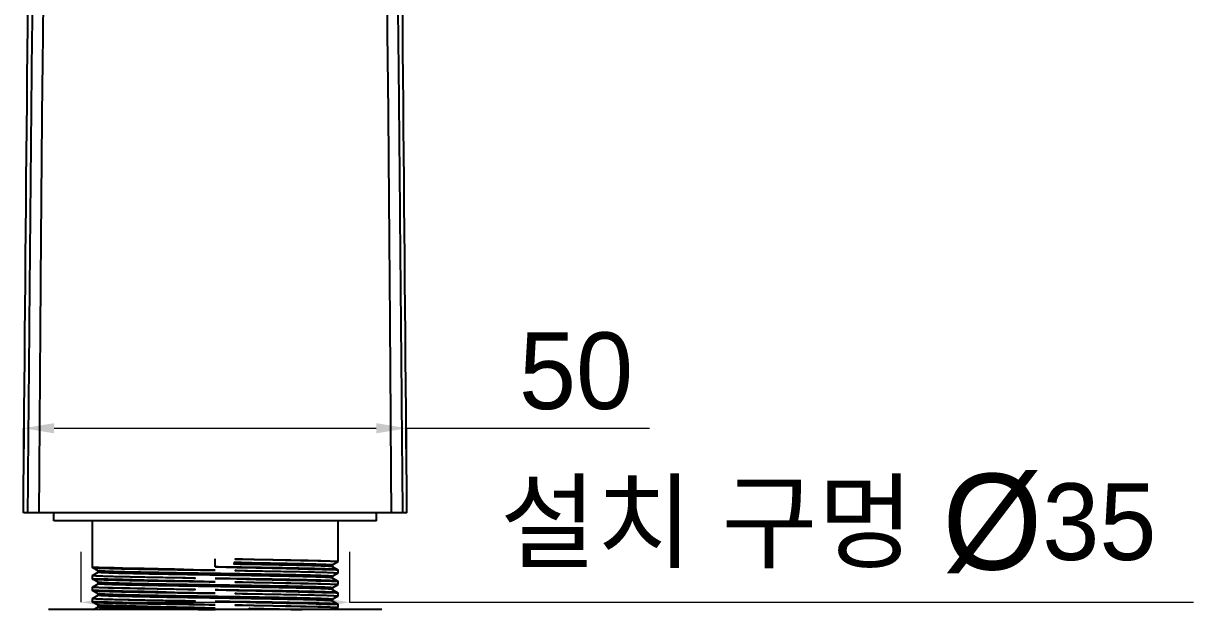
# Model space of a CAD drawing. Extents: x 16296660632 to 16296672714, y -37409619871 to -37409617455.
# Drawn here: x 16296672226.8 to 16296672379.2, y -37409617881.8 to -37409617805.3 of the extents above; entities that cross this region are included whole.
import ezdxf

# ---------------------------------------------------------------- set-up
doc = ezdxf.new("R2010")
doc.units = 0
doc.header["$LTSCALE"] = 10
doc.header["$MEASUREMENT"] = 0
doc.header["$PDMODE"] = 3
doc.header["$PDSIZE"] = -10
doc.layers.get('0').update_dxf_attribs({"linetype": 'CONTINUOUS'})
doc.layers.get('DEFPOINTS').update_dxf_attribs({"linetype": 'CONTINUOUS'})
doc.layers.add('02___PRT_ALL_AXES', color=7, linetype='CONTINUOUS')
doc.styles.add('Daelim Dimension', font='')
doc.styles.get('Daelim Dimension').set_extended_font_data('나눔고딕')
doc.dimstyles.new('DEFAULT', dxfattribs={"dimscale": 2, "dimtxt": 2, "dimasz": 2, "dimexe": 0, "dimexo": 2, "dimgap": 1, "dimtad": 1, "dimdec": 1, "dimzin": 9, "dimdsep": 46, "dimtxsty": 'Daelim Dimension', "dimcen": 0.5, "dimclrd": 252, "dimclre": 252, "dimclrt": 3, "dimadec": 1, "dimazin": 0, "dimtfac": 1, "dimtdec": 1, "dimtix": 1, "dimtmove": 0, "dimatfit": 3, "dimfxl": 1, "dimtolj": 1, "dimtzin": 1, "dimlwd": 9, "dimlwe": 9, "dimarcsym": 0})

# ---------------------------------------------------------------- blocks, each defined once
blk = doc.blocks.new('*D7')
at = {"color": 5, "lineweight": 9, "transparency": 16777216}
for p, q in [((16296672226.767611, -37409617865.162537), (16296672226.767611, -37409617858.11013)), ((16296672230.767611, -37409617858.11013), (16296672272.725809, -37409617858.11013)), ((16296672276.725809, -37409617865.162514), (16296672276.725809, -37409617858.11013)), ((16296672276.725809, -37409617858.11013), (16296672308.30757, -37409617858.11013))]:
    blk.add_line(p, q, dxfattribs=at)
at = {"color": 5, "transparency": 16777216}
for points in [[(16296672230.767611, -37409617857.443466), (16296672230.767611, -37409617858.776787), (16296672226.767611, -37409617858.11013)], [(16296672272.725809, -37409617857.443466), (16296672272.725809, -37409617858.776787), (16296672276.725809, -37409617858.11013)]]:
    blk.add_solid(points, dxfattribs=at)
at = {"layer": 'DEFPOINTS', "color": 0, "transparency": 16777216}
for p in [(16296672276.725809, -37409617858.11013), (16296672226.767611, -37409617869.162537), (16296672276.725809, -37409617869.162514)]:
    blk.add_point(p, dxfattribs=at)
at = {"color": 7, "transparency": 16777216, "insert": (16296672298.75392, -37409617850.680946), "char_height": 10, "attachment_point": 5, "style": 'Daelim Dimension'}
blk.add_mtext('\\A1;50', dxfattribs=at)
blk = doc.blocks.new('*D8')
at = {"color": 5, "lineweight": 9, "transparency": 16777216}
for p, q in [((16296672234.24, -37409617874.21), (16296672234.24, -37409617880.81)), ((16296672269.24, -37409617874.21), (16296672269.24, -37409617880.81)), ((16296672238.24, -37409617880.81), (16296672265.24, -37409617880.81)), ((16296672269.24, -37409617880.81), (16296672379.2, -37409617880.81))]:
    blk.add_line(p, q, dxfattribs=at)
at = {"color": 5, "transparency": 16777216}
for points in [[(16296672238.24, -37409617880.14), (16296672238.24, -37409617881.48), (16296672234.24, -37409617880.81)], [(16296672265.24, -37409617880.14), (16296672265.24, -37409617881.48), (16296672269.24, -37409617880.81)]]:
    blk.add_solid(points, dxfattribs=at)
at = {"layer": 'DEFPOINTS', "color": 0, "transparency": 16777216}
for p in [(16296672234.24, -37409617870.21), (16296672269.24, -37409617870.21), (16296672269.24, -37409617880.81)]:
    blk.add_point(p, dxfattribs=at)
at = {"color": 7, "transparency": 16777216, "insert": (16296672331.61, -37409617870.83), "char_height": 10, "attachment_point": 5, "style": 'Daelim Dimension'}
blk.add_mtext('\\A1;설치 구멍 {\\H1.25x;\\C256;Ø}35', dxfattribs=at)

msp = doc.modelspace()

# ---------------------------------------------------------------- linework, layer by layer
at = {"color": 7, "linetype": 'Continuous'}
for p, q in [((16296672276.72084, -37409617869.162537), (16296672226.767611, -37409617869.162537)), ((16296672230.74423, -37409617870.162537), (16296672230.74423, -37409617869.162537)), ((16296672272.7442, -37409617870.162537), (16296672230.744261, -37409617870.162537)), ((16296672272.74423, -37409617870.162537), (16296672272.74423, -37409617869.162537)), ((16296672235.749571, -37409617876.260696), (16296672235.74423, -37409617876.254532)), ((16296672236.49983, -37409617876.694023), (16296672235.749571, -37409617876.260696)), ((16296672251.74423, -37409617876.195557), (16296672251.74423, -37409617875.129532)), ((16296672267.73889, -37409617875.510696), (16296672266.988621, -37409617875.944023)), ((16296672266.988621, -37409617876.131073), (16296672267.73889, -37409617876.564392)), ((16296672266.99423, -37409617875.937553), (16296672266.99423, -37409617876.137543)), ((16296672267.73889, -37409617875.510696), (16296672267.74423, -37409617875.504532)), ((16296672267.73889, -37409617876.564392), (16296672267.74423, -37409617876.570557)), ((16296672235.749571, -37409617877.314392), (16296672235.74423, -37409617877.320557)), ((16296672235.749571, -37409617877.760696), (16296672235.74423, -37409617877.754532)), ((16296672235.749571, -37409617877.314392), (16296672236.49983, -37409617876.881073)), ((16296672236.49983, -37409617878.194023), (16296672235.749571, -37409617877.760696)), ((16296672236.49423, -37409617876.887543), (16296672236.49423, -37409617876.687553)), ((16296672236.556009, -37409617876.709053), (16296672236.537519, -37409617876.705544)), ((16296672267.73889, -37409617877.010696), (16296672266.988621, -37409617877.444023)), ((16296672266.988621, -37409617877.631073), (16296672267.73889, -37409617878.064392)), ((16296672266.99423, -37409617877.437553), (16296672266.99423, -37409617877.637543)), ((16296672267.73889, -37409617877.010696), (16296672267.74423, -37409617877.004532)), ((16296672267.73889, -37409617878.064392), (16296672267.74423, -37409617878.070557)), ((16296672235.749571, -37409617878.814392), (16296672235.74423, -37409617878.820557)), ((16296672235.749571, -37409617879.260696), (16296672235.74423, -37409617879.254532)), ((16296672235.749571, -37409617878.814392), (16296672236.49983, -37409617878.381073)), ((16296672236.49983, -37409617879.694023), (16296672235.749571, -37409617879.260696)), ((16296672236.49423, -37409617878.387543), (16296672236.49423, -37409617878.187553)), ((16296672236.49423, -37409617879.887543), (16296672236.49423, -37409617879.687553)), ((16296672236.514709, -37409617878.199921), (16296672236.513309, -37409617878.199493)), ((16296672266.975149, -37409617879.125603), (16296672266.97374, -37409617879.125168)), ((16296672267.73889, -37409617878.510696), (16296672266.988621, -37409617878.944023)), ((16296672266.988621, -37409617879.131073), (16296672267.73889, -37409617879.564392)), ((16296672266.99423, -37409617878.937553), (16296672266.99423, -37409617879.137543)), ((16296672267.73889, -37409617878.510696), (16296672267.74423, -37409617878.504532)), ((16296672267.73889, -37409617879.564392), (16296672267.74423, -37409617879.570557)), ((16296672235.749571, -37409617880.314392), (16296672235.74423, -37409617880.320557)), ((16296672235.749571, -37409617880.760696), (16296672235.74423, -37409617880.754532)), ((16296672235.749571, -37409617880.314392), (16296672236.49983, -37409617879.881073)), ((16296672236.49983, -37409617881.194023), (16296672235.749571, -37409617880.760696)), ((16296672236.49423, -37409617881.387543), (16296672236.49423, -37409617881.187553)), ((16296672266.95093, -37409617880.619553), (16296672266.93244, -37409617880.616051)), ((16296672267.73889, -37409617880.010696), (16296672266.988621, -37409617880.444023)), ((16296672266.988621, -37409617880.631073), (16296672267.73889, -37409617881.064392)), ((16296672266.99423, -37409617880.437553), (16296672266.99423, -37409617880.637543)), ((16296672267.73889, -37409617880.010696), (16296672267.74423, -37409617880.004539)), ((16296672267.73889, -37409617881.064392), (16296672267.74423, -37409617881.070557)), ((16296672235.839331, -37409617881.762543), (16296672236.49983, -37409617881.381073)), ((16296672267.73889, -37409617881.510696), (16296672267.30283, -37409617881.762543)), ((16296672267.73889, -37409617881.510696), (16296672267.74423, -37409617881.504532))]:
    msp.add_line(p, q, dxfattribs=at)
for points in [[(16296672226.76265, -37409617869.162514), (16296672227.07448, -37409617833.489098), (16296672227.388029, -37409617797.815697), (16296672227.69961, -37409617762.142281)], [(16296672276.725809, -37409617869.162514), (16296672276.413971, -37409617833.489098), (16296672276.10042, -37409617797.815697), (16296672275.788851, -37409617762.142281)]]:
    msp.add_open_spline(points, degree=3, dxfattribs=at)
for points, knots in [([(16296672228.76646, -37409617784.12661), (16296672228.74824, -37409617784.162323), (16296672228.71484, -37409617784.255859), (16296672228.67205, -37409617784.429207), (16296672228.62878, -37409617784.666367), (16296672228.56352, -37409617785.121338), (16296672228.486389, -37409617785.87574), (16296672228.3986, -37409617787.014), (16296672228.311661, -37409617788.477577), (16296672228.226931, -37409617790.288406), (16296672228.14835, -37409617792.45089), (16296672228.077379, -37409617794.934692), (16296672228.0151, -37409617797.671173), (16296672227.94166, -37409617801.607323), (16296672227.869749, -37409617806.697456), (16296672227.80315, -37409617812.894096), (16296672227.74534, -37409617819.138382), (16296672227.68861, -37409617825.390556), (16296672227.63204, -37409617831.643463), (16296672227.575951, -37409617837.896507), (16296672227.501551, -37409617846.234093), (16296672227.409321, -37409617856.656097), (16296672227.335501, -37409617864.993721), (16296672227.297979, -37409617869.162514)], [0, 0, 0, 0, 0.0014138566, 0.0034822856, 0.0062960153, 0.0099094192, 0.0196883224, 0.0330274085, 0.0501653523, 0.0713851643, 0.0969496439, 0.1264681266, 0.159004089, 0.1934677525, 0.2652883454, 0.3385099766, 0.4119857794, 0.4854835441, 0.5589832553, 0.6324847139, 0.7059872829, 0.8529941906, 1, 1, 1, 1]), ([(16296672276.19047, -37409617869.162514), (16296672276.15295, -37409617864.993721), (16296672276.07913, -37409617856.65609), (16296672275.9869, -37409617846.234062), (16296672275.91251, -37409617837.896492), (16296672275.856421, -37409617831.64344), (16296672275.79985, -37409617825.390533), (16296672275.743111, -37409617819.138344), (16296672275.68531, -37409617812.894058), (16296672275.61871, -37409617806.697433), (16296672275.546789, -37409617801.607277), (16296672275.47336, -37409617797.671143), (16296672275.41107, -37409617794.934669), (16296672275.340111, -37409617792.450897), (16296672275.26152, -37409617790.288391), (16296672275.1768, -37409617788.47757), (16296672275.089861, -37409617787.013977), (16296672275.00206, -37409617785.87574), (16296672274.92494, -37409617785.121338), (16296672274.859671, -37409617784.666367), (16296672274.816401, -37409617784.429207), (16296672274.773609, -37409617784.255867), (16296672274.740219, -37409617784.162331), (16296672274.722, -37409617784.12661)], [0, 0, 0, 0, 0.1470059232, 0.2940129339, 0.3675155585, 0.4410170667, 0.5145168419, 0.5880146572, 0.6614904364, 0.7347120932, 0.8065327041, 0.8409964468, 0.8735318005, 0.9030506477, 0.9286143239, 0.9498352462, 0.9669726186, 0.9803114803, 0.9900909049, 0.9937040713, 0.9965174852, 0.998585997, 1, 1, 1, 1]), ([(16296672230.113029, -37409617786.030693), (16296672230.092581, -37409617786.06411), (16296672230.056049, -37409617786.154427), (16296672230.01277, -37409617786.323952), (16296672229.97051, -37409617786.557373), (16296672229.907021, -37409617787.007637), (16296672229.830271, -37409617787.757004), (16296672229.74107, -37409617788.892258), (16296672229.651979, -37409617790.360657), (16296672229.559019, -37409617792.187637), (16296672229.478781, -37409617794.374458), (16296672229.415859, -37409617796.876106), (16296672229.371189, -37409617799.609398), (16296672229.33629, -37409617802.487442), (16296672229.3039, -37409617805.446877), (16296672229.276119, -37409617808.448914), (16296672229.233271, -37409617811.471497), (16296672229.19429, -37409617814.503212), (16296672229.16757, -37409617817.538422), (16296672229.13228, -37409617821.586868), (16296672229.08897, -37409617826.647812), (16296672229.039379, -37409617832.721123), (16296672228.992069, -37409617838.794563), (16296672228.93243, -37409617846.892647), (16296672228.86368, -37409617857.01535), (16296672228.80728, -37409617865.11351), (16296672228.776211, -37409617869.162552)], [0, 0, 0, 0, 0.0014131217, 0.0034810524, 0.0063104209, 0.0099618635, 0.0198823352, 0.033471623, 0.0510346411, 0.0729407119, 0.0994528539, 0.1299607016, 0.1631992209, 0.1980513963, 0.2337754989, 0.2699488569, 0.3063352127, 0.3428071141, 0.3793076651, 0.4158155979, 0.4888348921, 0.5618561356, 0.6348789594, 0.7079028005, 0.8539520335, 1, 1, 1, 1]), ([(16296672274.71224, -37409617869.162552), (16296672274.681459, -37409617865.113617), (16296672274.624649, -37409617857.015694), (16296672274.55604, -37409617846.893257), (16296672274.496401, -37409617838.795387), (16296672274.448999, -37409617832.722107), (16296672274.39983, -37409617826.648979), (16296672274.35548, -37409617821.588188), (16296672274.321239, -37409617817.539841), (16296672274.2953, -37409617814.504631), (16296672274.252171, -37409617811.472893), (16296672274.213751, -37409617808.45002), (16296672274.18409, -37409617805.447708), (16296672274.15234, -37409617802.488167), (16296672274.117189, -37409617799.610237), (16296672274.072639, -37409617796.877167), (16296672274.00956, -37409617794.375504), (16296672273.92967, -37409617792.188606), (16296672273.83654, -37409617790.361473), (16296672273.747311, -37409617788.89296), (16296672273.65851, -37409617787.757423), (16296672273.581129, -37409617787.007927), (16296672273.518391, -37409617786.557457), (16296672273.47559, -37409617786.324097), (16296672273.43103, -37409617786.15493), (16296672273.395121, -37409617786.064552), (16296672273.375429, -37409617786.030693)], [0, 0, 0, 0, 0.146044277, 0.2920898055, 0.3651117957, 0.4381327706, 0.5111521729, 0.5841696495, 0.620676616, 0.6571764884, 0.6936495922, 0.7300389435, 0.766216235, 0.8019446526, 0.8367918238, 0.8700276007, 0.9005354378, 0.9270512998, 0.9489561663, 0.9665223529, 0.9801144265, 0.9900376677, 0.9936912578, 0.9965189443, 0.9985871199, 1, 1, 1, 1]), ([(16296672251.74423, -37409617876.629532), (16296672250.720619, -37409617876.614258), (16296672248.711519, -37409617876.584282), (16296672246.23546, -37409617876.545967), (16296672244.33914, -37409617876.514847), (16296672243.01162, -37409617876.491943), (16296672241.765471, -37409617876.469063), (16296672240.612289, -37409617876.446198), (16296672239.56282, -37409617876.42337), (16296672238.626829, -37409617876.400597), (16296672237.813049, -37409617876.377907), (16296672237.214861, -37409617876.358231), (16296672236.802999, -37409617876.34211), (16296672236.545851, -37409617876.330704), (16296672236.32412, -37409617876.319328), (16296672236.138309, -37409617876.308029), (16296672235.98885, -37409617876.296806), (16296672235.887211, -37409617876.28698), (16296672235.82443, -37409617876.278664), (16296672235.79108, -37409617876.273109), (16296672235.76705, -37409617876.267601), (16296672235.75412, -37409617876.263321), (16296672235.749571, -37409617876.260696)], [0, 0, 0, 0, 0.1919206328, 0.3766946862, 0.4642504502, 0.5474783934, 0.6256064415, 0.6979094082, 0.7637107902, 0.8224016403, 0.8734334423, 0.9163324944, 0.9346061252, 0.9507045259, 0.9645882879, 0.9762293793, 0.9856026287, 0.992686412, 0.9953676797, 0.997476332, 0.999016216, 1, 1, 1, 1]), ([(16296672251.74423, -37409617876.195557), (16296672252.767851, -37409617876.210831), (16296672254.776979, -37409617876.240807), (16296672257.25308, -37409617876.279114), (16296672259.149429, -37409617876.310242), (16296672260.47694, -37409617876.333153), (16296672261.72307, -37409617876.356041), (16296672262.87623, -37409617876.378899), (16296672263.92569, -37409617876.401733), (16296672264.86167, -37409617876.424492), (16296672265.675461, -37409617876.447182), (16296672266.273649, -37409617876.466873), (16296672266.685499, -37409617876.482986), (16296672266.94264, -37409617876.494392), (16296672267.16436, -37409617876.505768), (16296672267.35017, -37409617876.517067), (16296672267.49962, -37409617876.52829), (16296672267.601259, -37409617876.538116), (16296672267.66404, -37409617876.54644), (16296672267.69738, -37409617876.551987), (16296672267.721411, -37409617876.557487), (16296672267.734329, -37409617876.561768), (16296672267.73888, -37409617876.564392)], [0, 0, 0, 0, 0.1919228566, 0.3767015087, 0.4642578956, 0.5474853894, 0.6256122714, 0.697913296, 0.7637139056, 0.8224051095, 0.8734367641, 0.9163359924, 0.9346087828, 0.9507069376, 0.9645904608, 0.9762306202, 0.9856034138, 0.9926873795, 0.9953684062, 0.9974767298, 0.9990163291, 1, 1, 1, 1]), ([(16296672266.9886, -37409617876.131073), (16296672266.984119, -37409617876.128487), (16296672266.971531, -37409617876.124207), (16296672266.948191, -37409617876.118698), (16296672266.915991, -37409617876.113136), (16296672266.855619, -37409617876.104843), (16296672266.75811, -37409617876.095016), (16296672266.614969, -37409617876.083794), (16296672266.437229, -37409617876.072502), (16296672266.225321, -37409617876.061142), (16296672265.979731, -37409617876.049744), (16296672265.586639, -37409617876.03363), (16296672265.016001, -37409617876.013969), (16296672264.23995, -37409617875.991287), (16296672263.347691, -37409617875.968536), (16296672262.3475, -37409617875.94574), (16296672261.24869, -37409617875.922897), (16296672260.06148, -37409617875.900017), (16296672258.7969, -37409617875.877129), (16296672256.990709, -37409617875.846039), (16296672254.6325, -37409617875.807762), (16296672252.71907, -37409617875.777809), (16296672251.74423, -37409617875.762543)], [0, 0, 0, 0, 0.0010172539, 0.0025882043, 0.0047263168, 0.0074361658, 0.014575028, 0.0239959105, 0.0356792382, 0.0496030512, 0.0657358243, 0.0840378848, 0.1269839468, 0.1780427167, 0.2367449737, 0.3025412025, 0.3748232725, 0.4529176652, 0.5360989498, 0.6235970113, 0.8082329989, 1, 1, 1, 1]), ([(16296672266.994221, -37409617875.937553), (16296672266.994209, -37409617875.935066), (16296672266.987261, -37409617875.929413), (16296672266.97337, -37409617875.924889), (16296672266.94993, -37409617875.918953), (16296672266.901279, -37409617875.910629), (16296672266.817169, -37409617875.900543), (16296672266.68931, -37409617875.889282), (16296672266.52537, -37409617875.877831), (16296672266.32589, -37409617875.866302), (16296672266.09127, -37409617875.854721), (16296672265.82209, -37409617875.843109), (16296672265.518999, -37409617875.831467), (16296672265.04928, -37409617875.815208), (16296672264.383471, -37409617875.795227), (16296672263.49482, -37409617875.772087), (16296672262.493, -37409617875.748909), (16296672261.38768, -37409617875.72567), (16296672260.18948, -37409617875.702408), (16296672258.90995, -37409617875.679123), (16296672257.56142, -37409617875.655823), (16296672256.156891, -37409617875.632507), (16296672254.211599, -37409617875.601173), (16296672252.73597, -37409617875.578072), (16296672251.74423, -37409617875.562553)], [0, 0, 0, 0, 0.0004883113, 0.0014695929, 0.0030214815, 0.0051597323, 0.0112121076, 0.0196337655, 0.0304070346, 0.0435100331, 0.0589156965, 0.0765844178, 0.0964739811, 0.1185403703, 0.1689788744, 0.227417385, 0.2932907207, 0.3659693159, 0.4447503657, 0.5288773226, 0.6175433416, 0.7098838641, 0.8050184693, 1, 1, 1, 1]), ([(16296672267.74423, -37409617877.004532), (16296672267.744221, -37409617877.001999), (16296672267.736771, -37409617876.996353), (16296672267.722349, -37409617876.991882), (16296672267.697701, -37409617876.985931), (16296672267.66411, -37409617876.980453), (16296672267.620741, -37409617876.974648), (16296672267.54401, -37409617876.966316), (16296672267.424259, -37409617876.956268), (16296672267.2523, -37409617876.944817), (16296672267.042999, -37409617876.933289), (16296672266.796841, -37409617876.921707), (16296672266.514429, -37409617876.910103), (16296672266.19644, -37409617876.89846), (16296672265.7036, -37409617876.882187), (16296672265.005039, -37409617876.862213), (16296672264.07267, -37409617876.839081), (16296672263.02157, -37409617876.815903), (16296672261.861891, -37409617876.792664), (16296672260.60478, -37409617876.769386), (16296672259.262341, -37409617876.746109), (16296672257.8475, -37409617876.722809), (16296672256.37389, -37409617876.699501), (16296672254.33293, -37409617876.668152), (16296672252.784731, -37409617876.645058), (16296672251.74423, -37409617876.629532)], [0, 0, 0, 0, 0.0004743398, 0.0014493275, 0.0029977223, 0.005133559, 0.0078610939, 0.0111817127, 0.0196003736, 0.030372676, 0.0434741464, 0.0588780762, 0.0765467884, 0.0964363575, 0.1185022356, 0.1689434036, 0.227384541, 0.293261477, 0.3659432629, 0.4447260221, 0.52885491, 0.6175244221, 0.7098709292, 0.8050106821, 1, 1, 1, 1]), ([(16296672267.74423, -37409617875.504532), (16296672267.74423, -37409617875.501999), (16296672267.736771, -37409617875.496353), (16296672267.722349, -37409617875.491882), (16296672267.697701, -37409617875.485931), (16296672267.66411, -37409617875.480453), (16296672267.620741, -37409617875.474663), (16296672267.54402, -37409617875.466316), (16296672267.424259, -37409617875.456268), (16296672267.25231, -37409617875.444817), (16296672267.043011, -37409617875.433289), (16296672266.79686, -37409617875.421707), (16296672266.51445, -37409617875.410103), (16296672266.196461, -37409617875.39846), (16296672265.703621, -37409617875.382187), (16296672265.00507, -37409617875.362221), (16296672264.07272, -37409617875.339088), (16296672263.02165, -37409617875.315903), (16296672261.86199, -37409617875.292664), (16296672260.604891, -37409617875.269386), (16296672259.26243, -37409617875.246109), (16296672257.84757, -37409617875.222809), (16296672256.37394, -37409617875.199501), (16296672254.33296, -37409617875.168152), (16296672252.78474, -37409617875.145058), (16296672251.74423, -37409617875.129532)], [0, 0, 0, 0, 0.0004742557, 0.0014491581, 0.0029974869, 0.0051332692, 0.0078607516, 0.0111813095, 0.0195998632, 0.0303721134, 0.0434735171, 0.0588773541, 0.0765460269, 0.0964355076, 0.1185011611, 0.168941637, 0.2273814794, 0.2932566039, 0.3659363254, 0.4447187984, 0.5288489975, 0.6175201323, 0.7098678274, 0.8050089298, 1, 1, 1, 1]), ([(16296672235.74423, -37409617877.320557), (16296672235.744221, -37409617877.323082), (16296672235.751671, -37409617877.328751), (16296672235.766081, -37409617877.333214), (16296672235.79073, -37409617877.339157), (16296672235.82432, -37409617877.344643), (16296672235.86768, -37409617877.350433), (16296672235.944401, -37409617877.358772), (16296672236.06414, -37409617877.36882), (16296672236.23609, -37409617877.380272), (16296672236.445391, -37409617877.3918), (16296672236.69154, -37409617877.403381), (16296672236.973949, -37409617877.414993), (16296672237.291941, -37409617877.426628), (16296672237.784769, -37409617877.442902), (16296672238.483311, -37409617877.462883), (16296672239.415661, -37409617877.486008), (16296672240.46674, -37409617877.509201), (16296672241.626431, -37409617877.532433), (16296672242.88356, -37409617877.555687), (16296672244.22603, -37409617877.578979), (16296672245.6409, -37409617877.60228), (16296672247.114531, -37409617877.625603), (16296672249.1555, -37409617877.656937), (16296672250.703711, -37409617877.680031), (16296672251.74423, -37409617877.695557)], [0, 0, 0, 0, 0.0004737813, 0.0014482923, 0.0029964048, 0.0051320298, 0.0078592799, 0.0111793937, 0.0195969948, 0.0303693298, 0.0434707228, 0.0588738802, 0.0765427515, 0.0964324077, 0.1184972682, 0.1689373175, 0.2273764341, 0.2932524081, 0.3659342449, 0.4447186223, 0.5288502375, 0.6175217455, 0.7098694104, 0.805008493, 1, 1, 1, 1]), ([(16296672251.74423, -37409617878.129532), (16296672250.720619, -37409617878.114258), (16296672248.711519, -37409617878.084282), (16296672246.235479, -37409617878.045967), (16296672244.33918, -37409617878.014847), (16296672243.011669, -37409617877.991943), (16296672241.76553, -37409617877.969063), (16296672240.612341, -37409617877.946198), (16296672239.562851, -37409617877.92337), (16296672238.62685, -37409617877.900597), (16296672237.813061, -37409617877.877907), (16296672237.214861, -37409617877.858231), (16296672236.803011, -37409617877.84211), (16296672236.54586, -37409617877.830704), (16296672236.324129, -37409617877.819328), (16296672236.138309, -37409617877.808029), (16296672235.988859, -37409617877.796806), (16296672235.887211, -37409617877.78698), (16296672235.82443, -37409617877.778664), (16296672235.79108, -37409617877.773109), (16296672235.76705, -37409617877.767601), (16296672235.75412, -37409617877.763321), (16296672235.749571, -37409617877.760696)], [0, 0, 0, 0, 0.1919211435, 0.3766942135, 0.4642477444, 0.5474746569, 0.6256025312, 0.6979060939, 0.7637086142, 0.8224008164, 0.8734333203, 0.9163324577, 0.9346057854, 0.9507040275, 0.9645877821, 0.9762289281, 0.9856023702, 0.9926863635, 0.9953676511, 0.9974763002, 0.9990161851, 1, 1, 1, 1]), ([(16296672266.97982, -37409617877.627167), (16296672266.963751, -37409617877.621384), (16296672266.91832, -37409617877.613228), (16296672266.832911, -37409617877.602081), (16296672266.71195, -37409617877.591141), (16296672266.55611, -37409617877.579803), (16296672266.36554, -37409617877.568459), (16296672266.043489, -37409617877.552109), (16296672265.558161, -37409617877.532356), (16296672264.879869, -37409617877.509712), (16296672264.07855, -37409617877.486961), (16296672263.16172, -37409617877.464119), (16296672262.137951, -37409617877.441223), (16296672261.01683, -37409617877.418297), (16296672259.358471, -37409617877.386787), (16296672257.127489, -37409617877.348137), (16296672254.3204, -37409617877.302818), (16296672251.417021, -37409617877.257446), (16296672248.98621, -37409617877.219322), (16296672247.075081, -37409617877.188377), (16296672245.69842, -37409617877.16539), (16296672244.378401, -37409617877.14241), (16296672243.12735, -37409617877.119453), (16296672241.95702, -37409617877.096497), (16296672240.878349, -37409617877.073593), (16296672239.901449, -37409617877.050713), (16296672239.035469, -37409617877.027901), (16296672238.38695, -37409617877.008202), (16296672237.92959, -37409617876.992157), (16296672237.634581, -37409617876.980682), (16296672237.372629, -37409617876.969223), (16296672237.144341, -37409617876.957802), (16296672236.95027, -37409617876.946442), (16296672236.7908, -37409617876.935143), (16296672236.66642, -37409617876.924026), (16296672236.58462, -37409617876.914093), (16296672236.537291, -37409617876.905884), (16296672236.514509, -37409617876.900032), (16296672236.500959, -37409617876.895561), (16296672236.494261, -37409617876.889977), (16296672236.494249, -37409617876.887543)], [0, 0, 0, 0, 0.0016798318, 0.0045072422, 0.0084873991, 0.0136148652, 0.0198774468, 0.0272618909, 0.04532901, 0.0676469272, 0.0940090158, 0.1241693815, 0.1578444853, 0.1947213104, 0.2344529813, 0.3209723847, 0.4141700905, 0.5105638897, 0.6065518022, 0.6532682997, 0.6985467995, 0.7419637763, 0.7831116247, 0.8216066664, 0.8570871493, 0.8892217038, 0.9177103698, 0.9422849591, 0.9530326782, 0.9627186893, 0.9713204632, 0.9788196855, 0.9851984131, 0.9904413102, 0.9945393181, 0.9974858903, 0.9985270145, 0.9992825228, 0.9997605835, 1, 1, 1, 1]), ([(16296672236.537519, -37409617876.705544), (16296672236.529699, -37409617876.703911), (16296672236.51693, -37409617876.70089), (16296672236.50433, -37409617876.696602), (16296672236.499861, -37409617876.694023)], [0, 0, 0, 0, 0.6071278703, 1, 1, 1, 1]), ([(16296672266.99423, -37409617877.437553), (16296672266.99423, -37409617877.435173), (16296672266.987749, -37409617877.429657), (16296672266.97455, -37409617877.425247), (16296672266.95244, -37409617877.419487), (16296672266.906521, -37409617877.4114), (16296672266.827169, -37409617877.401604), (16296672266.70648, -37409617877.390663), (16296672266.551729, -37409617877.379539), (16296672266.363371, -37409617877.36834), (16296672266.141781, -37409617877.357094), (16296672265.88748, -37409617877.345818), (16296672265.601021, -37409617877.334511), (16296672265.156771, -37409617877.318703), (16296672264.526581, -37409617877.299294), (16296672263.68465, -37409617877.276817), (16296672262.73423, -37409617877.254303), (16296672261.68395, -37409617877.231728), (16296672260.54335, -37409617877.209122), (16296672259.3228, -37409617877.186501), (16296672258.033381, -37409617877.163857), (16296672256.686819, -37409617877.14122), (16296672254.812851, -37409617877.11071), (16296672252.4223, -37409617877.073097), (16296672249.556931, -37409617877.028389), (16296672246.77087, -37409617876.983727), (16296672244.165171, -37409617876.939163), (16296672242.15016, -37409617876.900879), (16296672240.69854, -37409617876.869537), (16296672239.75395, -37409617876.847008), (16296672238.91831, -37409617876.824547), (16296672238.1992, -37409617876.80217), (16296672237.603149, -37409617876.780037), (16296672237.13559, -37409617876.758034), (16296672236.828279, -37409617876.73893), (16296672236.6499, -37409617876.722229), (16296672236.58341, -37409617876.713814), (16296672236.556009, -37409617876.709053)], [0, 0, 0, 0, 0.000234909, 0.0007011555, 0.0014366752, 0.0024490721, 0.0053119799, 0.009294982, 0.0143924143, 0.0205924964, 0.0278825346, 0.0362478317, 0.0456680982, 0.056121867, 0.0800372735, 0.1077752159, 0.1390865015, 0.1736854962, 0.21125839, 0.2514647618, 0.2939380953, 0.3382939851, 0.3841284743, 0.4785595431, 0.5738077732, 0.6664200416, 0.7530386036, 0.8305231159, 0.8649470856, 0.896065577, 0.9235979899, 0.9472922566, 0.9669362413, 0.9823518582, 0.993402139, 0.9972608359, 1, 1, 1, 1]), ([(16296672251.74423, -37409617877.695557), (16296672252.767839, -37409617877.710831), (16296672254.776951, -37409617877.740807), (16296672257.253019, -37409617877.779114), (16296672259.14934, -37409617877.810242), (16296672260.476839, -37409617877.833153), (16296672261.722969, -37409617877.856033), (16296672262.87615, -37409617877.878899), (16296672263.92564, -37409617877.901733), (16296672264.861641, -37409617877.924492), (16296672265.67544, -37409617877.947182), (16296672266.27363, -37409617877.966873), (16296672266.68549, -37409617877.982986), (16296672266.942631, -37409617877.994392), (16296672267.164351, -37409617878.005768), (16296672267.350161, -37409617878.017067), (16296672267.499611, -37409617878.02829), (16296672267.601259, -37409617878.038116), (16296672267.66403, -37409617878.046432), (16296672267.697371, -37409617878.051987), (16296672267.721411, -37409617878.057487), (16296672267.734329, -37409617878.061768), (16296672267.73888, -37409617878.064392)], [0, 0, 0, 0, 0.191921216, 0.3766974255, 0.464252285, 0.5474784147, 0.6256053454, 0.6979083702, 0.7637107968, 0.8224033961, 0.873435797, 0.916335404, 0.9346082311, 0.9507064383, 0.9645900419, 0.9762302376, 0.9856030888, 0.9926871622, 0.9953682321, 0.9974766004, 0.9990162551, 1, 1, 1, 1]), ([(16296672267.74423, -37409617878.504532), (16296672267.74423, -37409617878.502007), (16296672267.736771, -37409617878.496353), (16296672267.722361, -37409617878.491882), (16296672267.697701, -37409617878.485931), (16296672267.66411, -37409617878.480453), (16296672267.620741, -37409617878.474663), (16296672267.54402, -37409617878.466316), (16296672267.424259, -37409617878.456268), (16296672267.2523, -37409617878.444817), (16296672267.04299, -37409617878.433289), (16296672266.796829, -37409617878.421707), (16296672266.51442, -37409617878.410103), (16296672266.19643, -37409617878.39846), (16296672265.7036, -37409617878.382187), (16296672265.005039, -37409617878.362213), (16296672264.07267, -37409617878.339081), (16296672263.02157, -37409617878.315903), (16296672261.861879, -37409617878.292664), (16296672260.604759, -37409617878.269386), (16296672259.26231, -37409617878.246109), (16296672257.847481, -37409617878.222809), (16296672256.37388, -37409617878.199501), (16296672254.33293, -37409617878.168152), (16296672252.78474, -37409617878.145058), (16296672251.74423, -37409617878.129532)], [0, 0, 0, 0, 0.0004740937, 0.0014490022, 0.0029974927, 0.0051334853, 0.007861113, 0.0111816369, 0.0196001198, 0.0303731589, 0.0434750982, 0.0588786483, 0.0765476511, 0.0964374273, 0.1185026709, 0.1689437173, 0.2273842623, 0.2932614108, 0.3659436553, 0.4447275288, 0.5288576561, 0.617526243, 0.7098714465, 0.8050099912, 1, 1, 1, 1]), ([(16296672266.988621, -37409617877.631073), (16296672266.988029, -37409617877.63073), (16296672266.985189, -37409617877.629219), (16296672266.982189, -37409617877.628029), (16296672266.97982, -37409617877.627167)], [0, 0, 0, 0, 0.2141631136, 1, 1, 1, 1]), ([(16296672235.74423, -37409617878.820557), (16296672235.74423, -37409617878.82309), (16296672235.75168, -37409617878.828751), (16296672235.7661, -37409617878.833214), (16296672235.790751, -37409617878.839157), (16296672235.824341, -37409617878.844643), (16296672235.86771, -37409617878.850441), (16296672235.944441, -37409617878.858772), (16296672236.064199, -37409617878.868828), (16296672236.236151, -37409617878.88028), (16296672236.445471, -37409617878.891808), (16296672236.69162, -37409617878.903389), (16296672236.97403, -37409617878.914993), (16296672237.292021, -37409617878.926643), (16296672237.784861, -37409617878.942902), (16296672238.483419, -37409617878.962883), (16296672239.415791, -37409617878.986008), (16296672240.466881, -37409617879.009201), (16296672241.626579, -37409617879.032433), (16296672242.883699, -37409617879.055702), (16296672244.226139, -37409617879.078987), (16296672245.64098, -37409617879.102287), (16296672247.114571, -37409617879.125603), (16296672249.155519, -37409617879.156937), (16296672250.70372, -37409617879.180031), (16296672251.74423, -37409617879.195557)], [0, 0, 0, 0, 0.0004741005, 0.0014490075, 0.0029974891, 0.0051334703, 0.0078610894, 0.0111816125, 0.0196001069, 0.0303731281, 0.0434750505, 0.0588786068, 0.0765475934, 0.0964373552, 0.1185026177, 0.1689436884, 0.2273842769, 0.2932614444, 0.3659437031, 0.4447275596, 0.5288576401, 0.6175261958, 0.7098713923, 0.8050099807, 1, 1, 1, 1]), ([(16296672251.74423, -37409617879.629532), (16296672250.720619, -37409617879.614258), (16296672248.7115, -37409617879.584282), (16296672246.23543, -37409617879.545967), (16296672244.339109, -37409617879.514847), (16296672243.01161, -37409617879.491943), (16296672241.76548, -37409617879.469063), (16296672240.612301, -37409617879.446198), (16296672239.562811, -37409617879.42337), (16296672238.62681, -37409617879.400597), (16296672237.813009, -37409617879.377907), (16296672237.214821, -37409617879.358231), (16296672236.802971, -37409617879.34211), (16296672236.54582, -37409617879.330704), (16296672236.3241, -37409617879.319328), (16296672236.13829, -37409617879.308029), (16296672235.98885, -37409617879.296799), (16296672235.887199, -37409617879.28698), (16296672235.824421, -37409617879.278664), (16296672235.79108, -37409617879.273109), (16296672235.76705, -37409617879.267601), (16296672235.75412, -37409617879.263321), (16296672235.74958, -37409617879.260696)], [0, 0, 0, 0, 0.191921264, 0.3766975995, 0.4642525386, 0.5474787199, 0.6256056616, 0.6979086438, 0.7637110377, 0.8224036115, 0.8734359596, 0.9163355415, 0.9346083396, 0.9507065302, 0.9645901239, 0.9762302892, 0.9856031169, 0.992687187, 0.9953682508, 0.9974766114, 0.9990162592, 1, 1, 1, 1]), ([(16296672266.97374, -37409617879.125168), (16296672266.95553, -37409617879.119667), (16296672266.90634, -37409617879.111359), (16296672266.81513, -37409617879.100288), (16296672266.688709, -37409617879.089279), (16296672266.52759, -37409617879.077972), (16296672266.33201, -37409617879.066643), (16296672266.003799, -37409617879.050362), (16296672265.51148, -37409617879.03067), (16296672264.825649, -37409617879.008057), (16296672264.017969, -37409617878.985367), (16296672263.095949, -37409617878.962578), (16296672262.06819, -37409617878.939743), (16296672260.94426, -37409617878.91687), (16296672259.284401, -37409617878.885468), (16296672257.05411, -37409617878.846916), (16296672254.250601, -37409617878.80172), (16296672251.35392, -37409617878.75647), (16296672248.93026, -37409617878.71843), (16296672247.02577, -37409617878.687569), (16296672245.65452, -37409617878.664642), (16296672244.339991, -37409617878.641724), (16296672243.09444, -37409617878.61882), (16296672241.929461, -37409617878.59594), (16296672240.855921, -37409617878.573082), (16296672239.883801, -37409617878.550278), (16296672239.02216, -37409617878.527519), (16296672238.376961, -37409617878.507874), (16296672237.921961, -37409617878.491867), (16296672237.6285, -37409617878.480431), (16296672237.367941, -37409617878.469009), (16296672237.14086, -37409617878.457619), (16296672236.947821, -37409617878.446281), (16296672236.7892, -37409617878.435013), (16296672236.665489, -37409617878.423927), (16296672236.584141, -37409617878.414017), (16296672236.53706, -37409617878.40583), (16296672236.514391, -37409617878.399986), (16296672236.5009, -37409617878.395538), (16296672236.49424, -37409617878.389969), (16296672236.494249, -37409617878.387543)], [0, 0, 0, 0, 0.0018713457, 0.0048868237, 0.0090473352, 0.0143478885, 0.0207766795, 0.0283183545, 0.0466735585, 0.0692430764, 0.0958202918, 0.1261560182, 0.1599692692, 0.1969455441, 0.236739464, 0.3232788125, 0.4163709682, 0.5125561763, 0.6082597814, 0.6548148106, 0.6999247503, 0.7431685504, 0.784144164, 0.8224702344, 0.8577887745, 0.8897729582, 0.9181232047, 0.9425772665, 0.9532705587, 0.9629083969, 0.9714668904, 0.9789270653, 0.9852732097, 0.9904900331, 0.9945662638, 0.9974972564, 0.9985335544, 0.9992858215, 0.9997616402, 1, 1, 1, 1]), ([(16296672236.513309, -37409617878.199493), (16296672236.511921, -37409617878.199059), (16296672236.50733, -37409617878.197533), (16296672236.502781, -37409617878.195717), (16296672236.49984, -37409617878.194023)], [0, 0, 0, 0, 0.2982476531, 1, 1, 1, 1]), ([(16296672266.994209, -37409617878.937553), (16296672266.994209, -37409617878.93512), (16296672266.987551, -37409617878.92955), (16296672266.97407, -37409617878.925087), (16296672266.951401, -37409617878.919258), (16296672266.90431, -37409617878.911072), (16296672266.82296, -37409617878.901161), (16296672266.699261, -37409617878.890083), (16296672266.54064, -37409617878.878807), (16296672266.347589, -37409617878.867477), (16296672266.12052, -37409617878.856087), (16296672265.859949, -37409617878.844673), (16296672265.56649, -37409617878.833221), (16296672265.1115, -37409617878.817223), (16296672264.46629, -37409617878.797569), (16296672263.60466, -37409617878.774818), (16296672262.63254, -37409617878.752007), (16296672261.55899, -37409617878.729156), (16296672260.39402, -37409617878.706284), (16296672259.14846, -37409617878.683372), (16296672257.833941, -37409617878.660454), (16296672256.462681, -37409617878.637527), (16296672254.558201, -37409617878.606659), (16296672252.134541, -37409617878.568619), (16296672249.23785, -37409617878.523376), (16296672246.43434, -37409617878.478172), (16296672244.20406, -37409617878.439629), (16296672242.544189, -37409617878.408218), (16296672241.420259, -37409617878.385353), (16296672240.392509, -37409617878.362511), (16296672239.47049, -37409617878.339729), (16296672238.662809, -37409617878.317032), (16296672237.976971, -37409617878.294434), (16296672237.484659, -37409617878.274727), (16296672237.15645, -37409617878.258453), (16296672236.960859, -37409617878.247124), (16296672236.79974, -37409617878.235817), (16296672236.673321, -37409617878.224808), (16296672236.582109, -37409617878.213737), (16296672236.532921, -37409617878.205421), (16296672236.514709, -37409617878.199921)], [0, 0, 0, 0, 0.0002383598, 0.0007141785, 0.0014664456, 0.0025027436, 0.0054337362, 0.0095099669, 0.0147267903, 0.0210729347, 0.0285331096, 0.0370916031, 0.0467294413, 0.0574227335, 0.0818767953, 0.1102270418, 0.1422112255, 0.1775297656, 0.215855836, 0.2568314496, 0.3000752497, 0.3451851894, 0.3917402186, 0.4874438237, 0.5836290318, 0.6767211875, 0.763260536, 0.8030544559, 0.8400307308, 0.8738439818, 0.9041797082, 0.9307569236, 0.9533264415, 0.9716816455, 0.9792233205, 0.9856521115, 0.9909526648, 0.9951131763, 0.9981286543, 1, 1, 1, 1]), ([(16296672251.74423, -37409617879.195557), (16296672252.767839, -37409617879.210831), (16296672254.776939, -37409617879.240807), (16296672257.252979, -37409617879.279114), (16296672259.149281, -37409617879.310226), (16296672260.47678, -37409617879.333153), (16296672261.722931, -37409617879.356033), (16296672262.87611, -37409617879.378899), (16296672263.9256, -37409617879.401733), (16296672264.86161, -37409617879.424492), (16296672265.6754, -37409617879.447182), (16296672266.27359, -37409617879.466873), (16296672266.68545, -37409617879.482986), (16296672266.942591, -37409617879.494392), (16296672267.16433, -37409617879.505768), (16296672267.35014, -37409617879.517059), (16296672267.499599, -37409617879.52829), (16296672267.60125, -37409617879.538116), (16296672267.664021, -37409617879.546432), (16296672267.697371, -37409617879.551987), (16296672267.721411, -37409617879.557487), (16296672267.734329, -37409617879.561768), (16296672267.73888, -37409617879.564392)], [0, 0, 0, 0, 0.1919211422, 0.3766941785, 0.4642477417, 0.5474747023, 0.6256025981, 0.6979061527, 0.7637086521, 0.8224008121, 0.8734332912, 0.9163324062, 0.9346057517, 0.950703992, 0.9645877495, 0.9762289145, 0.9856023576, 0.9926863395, 0.9953676341, 0.9974762927, 0.9990161848, 1, 1, 1, 1]), ([(16296672267.74423, -37409617880.004539), (16296672267.74423, -37409617880.002007), (16296672267.73678, -37409617879.996353), (16296672267.72237, -37409617879.99189), (16296672267.69772, -37409617879.985931), (16296672267.664141, -37409617879.980461), (16296672267.62077, -37409617879.974663), (16296672267.54406, -37409617879.966316), (16296672267.424311, -37409617879.956268), (16296672267.252371, -37409617879.944817), (16296672267.04306, -37409617879.933289), (16296672266.796921, -37409617879.921707), (16296672266.5145, -37409617879.910103), (16296672266.19652, -37409617879.89846), (16296672265.70369, -37409617879.882187), (16296672265.00515, -37409617879.862221), (16296672264.0728, -37409617879.839088), (16296672263.021721, -37409617879.815903), (16296672261.86203, -37409617879.792664), (16296672260.6049, -37409617879.769386), (16296672259.262421, -37409617879.746109), (16296672257.847549, -37409617879.722809), (16296672256.37393, -37409617879.699501), (16296672254.332951, -37409617879.668152), (16296672252.78475, -37409617879.645058), (16296672251.74423, -37409617879.629532)], [0, 0, 0, 0, 0.0004737857, 0.0014482962, 0.0029964031, 0.0051320204, 0.0078592638, 0.0111793748, 0.0195969779, 0.0303692973, 0.0434706767, 0.0588738375, 0.0765426995, 0.0964323478, 0.118497223, 0.1689372912, 0.2273763878, 0.2932523015, 0.3659341009, 0.4447184687, 0.5288500921, 0.6175216477, 0.7098693683, 0.8050085141, 1, 1, 1, 1]), ([(16296672266.988621, -37409617879.131073), (16296672266.98777, -37409617879.130577), (16296672266.98345, -37409617879.128357), (16296672266.97884, -37409617879.126762), (16296672266.975149, -37409617879.125603)], [0, 0, 0, 0, 0.2028187612, 1, 1, 1, 1]), ([(16296672235.74423, -37409617880.320557), (16296672235.74423, -37409617880.32309), (16296672235.75169, -37409617880.328751), (16296672235.7661, -37409617880.333214), (16296672235.79076, -37409617880.339157), (16296672235.82435, -37409617880.344643), (16296672235.86772, -37409617880.350441), (16296672235.944441, -37409617880.358772), (16296672236.064199, -37409617880.368828), (16296672236.236151, -37409617880.38028), (16296672236.445459, -37409617880.391808), (16296672236.69161, -37409617880.403389), (16296672236.97402, -37409617880.414993), (16296672237.292021, -37409617880.426643), (16296672237.784849, -37409617880.442902), (16296672238.483419, -37409617880.462883), (16296672239.415791, -37409617880.486008), (16296672240.46689, -37409617880.509201), (16296672241.62657, -37409617880.532433), (16296672242.883671, -37409617880.555702), (16296672244.22611, -37409617880.578987), (16296672245.640949, -37409617880.60228), (16296672247.114559, -37409617880.625603), (16296672249.155531, -37409617880.656937), (16296672250.70372, -37409617880.680031), (16296672251.74423, -37409617880.695557)], [0, 0, 0, 0, 0.0004743489, 0.0014493447, 0.0029977447, 0.0051335855, 0.0078611258, 0.0111817536, 0.0196004246, 0.0303727149, 0.0434741803, 0.0588781184, 0.0765468166, 0.0964363729, 0.1185022554, 0.1689433819, 0.2273845019, 0.2932613977, 0.3659431357, 0.4447258845, 0.5288548002, 0.6175243701, 0.7098709114, 0.805010699, 1, 1, 1, 1]), ([(16296672251.74423, -37409617881.129532), (16296672250.72061, -37409617881.114258), (16296672248.71147, -37409617881.084282), (16296672246.235371, -37409617881.045967), (16296672244.339029, -37409617881.014847), (16296672243.011511, -37409617880.991943), (16296672241.765381, -37409617880.969063), (16296672240.61223, -37409617880.94619), (16296672239.562759, -37409617880.923363), (16296672238.62678, -37409617880.900597), (16296672237.813, -37409617880.877907), (16296672237.214809, -37409617880.858231), (16296672236.802959, -37409617880.84211), (16296672236.54582, -37409617880.830704), (16296672236.324089, -37409617880.819328), (16296672236.13829, -37409617880.808029), (16296672235.98884, -37409617880.796799), (16296672235.887199, -37409617880.78698), (16296672235.824421, -37409617880.778664), (16296672235.79108, -37409617880.773109), (16296672235.76705, -37409617880.767601), (16296672235.75412, -37409617880.763321), (16296672235.74958, -37409617880.760696)], [0, 0, 0, 0, 0.1919228767, 0.37670154, 0.4642579286, 0.5474854204, 0.6256123103, 0.697913345, 0.7637139183, 0.822405065, 0.8734367128, 0.9163359341, 0.9346087374, 0.9507068958, 0.96459042, 0.9762305982, 0.9856034045, 0.9926873659, 0.9953683956, 0.997476724, 0.9990163276, 1, 1, 1, 1]), ([(16296672266.93244, -37409617880.616051), (16296672266.90505, -37409617880.611282), (16296672266.838551, -37409617880.602867), (16296672266.660179, -37409617880.586159), (16296672266.352859, -37409617880.56707), (16296672265.8853, -37409617880.545052), (16296672265.289249, -37409617880.522919), (16296672264.57015, -37409617880.500526), (16296672263.73451, -37409617880.478081), (16296672262.789909, -37409617880.455551), (16296672261.338289, -37409617880.42421), (16296672259.32328, -37409617880.385933), (16296672256.717581, -37409617880.34137), (16296672253.93153, -37409617880.2967), (16296672251.06616, -37409617880.251991), (16296672248.6756, -37409617880.214378), (16296672246.80164, -37409617880.183884), (16296672245.45508, -37409617880.161217), (16296672244.165661, -37409617880.138588), (16296672242.94511, -37409617880.115967), (16296672241.80451, -37409617880.093369), (16296672240.754219, -37409617880.070793), (16296672239.80381, -37409617880.048271), (16296672238.96188, -37409617880.025787), (16296672238.33169, -37409617880.006393), (16296672237.88743, -37409617879.990578), (16296672237.600981, -37409617879.979279), (16296672237.34667, -37409617879.968002), (16296672237.12508, -37409617879.956749), (16296672236.936729, -37409617879.945549), (16296672236.781969, -37409617879.934433), (16296672236.661289, -37409617879.923477), (16296672236.58194, -37409617879.913696), (16296672236.536011, -37409617879.905602), (16296672236.513901, -37409617879.899841), (16296672236.50071, -37409617879.895416), (16296672236.49423, -37409617879.889931), (16296672236.49423, -37409617879.887543)], [0, 0, 0, 0, 0.0027391641, 0.006597861, 0.0176481418, 0.0330637587, 0.0527077434, 0.0764020101, 0.103934423, 0.1350529144, 0.1694768841, 0.2469613964, 0.3335799584, 0.4261922268, 0.5214404569, 0.6158715257, 0.6617060149, 0.7060619047, 0.7485352382, 0.78874161, 0.8263145038, 0.8609134985, 0.8922247841, 0.9199627265, 0.943878133, 0.9543319018, 0.9637521683, 0.9721174654, 0.9794075036, 0.9856075857, 0.990705018, 0.9946880201, 0.9975509279, 0.9985633248, 0.9992988445, 0.999765091, 1, 1, 1, 1]), ([(16296672236.50864, -37409617879.697922), (16296672236.507771, -37409617879.697609), (16296672236.50477, -37409617879.69648), (16296672236.50182, -37409617879.69516), (16296672236.49983, -37409617879.694023)], [0, 0, 0, 0, 0.2865378783, 1, 1, 1, 1]), ([(16296672251.74423, -37409617881.562553), (16296672250.76939, -37409617881.547287), (16296672248.855949, -37409617881.517326), (16296672246.497749, -37409617881.479057), (16296672244.691561, -37409617881.44796), (16296672243.42697, -37409617881.425072), (16296672242.239759, -37409617881.402199), (16296672241.140961, -37409617881.379356), (16296672240.14077, -37409617881.356537), (16296672239.248501, -37409617881.333801), (16296672238.47246, -37409617881.311127), (16296672237.90181, -37409617881.291458), (16296672237.50873, -37409617881.275352), (16296672237.26313, -37409617881.263947), (16296672237.051229, -37409617881.252586), (16296672236.873489, -37409617881.241302), (16296672236.730339, -37409617881.230072), (16296672236.63283, -37409617881.220261), (16296672236.57247, -37409617881.211952), (16296672236.54027, -37409617881.20639), (16296672236.51692, -37409617881.20089), (16296672236.50433, -37409617881.196602), (16296672236.499849, -37409617881.194023)], [0, 0, 0, 0, 0.1917670011, 0.3764029887, 0.4639010502, 0.5470823348, 0.6251767275, 0.6974587975, 0.7632550263, 0.8219572833, 0.8730160532, 0.9159621152, 0.9342641757, 0.9503969488, 0.9643207618, 0.9760040895, 0.985424972, 0.9925638342, 0.9952736832, 0.9974117957, 0.9989827461, 1, 1, 1, 1]), ([(16296672266.9942, -37409617880.437553), (16296672266.9942, -37409617880.435112), (16296672266.98749, -37409617880.429527), (16296672266.973949, -37409617880.425056), (16296672266.95117, -37409617880.419212), (16296672266.90383, -37409617880.411003), (16296672266.822029, -37409617880.401062), (16296672266.69766, -37409617880.389954), (16296672266.538191, -37409617880.378647), (16296672266.34411, -37409617880.367287), (16296672266.11582, -37409617880.355873), (16296672265.85387, -37409617880.344414), (16296672265.558861, -37409617880.332939), (16296672265.101509, -37409617880.316887), (16296672264.45298, -37409617880.297188), (16296672263.587, -37409617880.274384), (16296672262.6101, -37409617880.251511), (16296672261.531441, -37409617880.228592), (16296672260.361099, -37409617880.20565), (16296672259.11006, -37409617880.182693), (16296672257.79003, -37409617880.159714), (16296672256.41338, -37409617880.136711), (16296672254.502239, -37409617880.105766), (16296672252.07143, -37409617880.067642), (16296672249.16806, -37409617880.02227), (16296672246.36097, -37409617879.976959), (16296672244.12998, -37409617879.938301), (16296672242.471621, -37409617879.906799), (16296672241.35051, -37409617879.883873), (16296672240.32674, -37409617879.860977), (16296672239.409901, -37409617879.838127), (16296672238.608589, -37409617879.815376), (16296672237.93029, -37409617879.792717), (16296672237.444969, -37409617879.772987), (16296672237.122919, -37409617879.756638), (16296672236.932341, -37409617879.745293), (16296672236.776501, -37409617879.733963), (16296672236.65554, -37409617879.723007), (16296672236.570129, -37409617879.711868), (16296672236.52471, -37409617879.703697), (16296672236.50864, -37409617879.697922)], [0, 0, 0, 0, 0.0002394165, 0.0007174772, 0.0014729855, 0.0025141097, 0.0054606819, 0.0095586898, 0.0148015869, 0.0211803145, 0.0286795368, 0.0372813107, 0.0469673218, 0.0577150409, 0.0822896302, 0.1107782962, 0.1429128507, 0.1783933336, 0.2168883753, 0.2580362237, 0.3014532005, 0.3467317003, 0.3934481978, 0.4894361103, 0.5858299095, 0.6790276153, 0.7655470187, 0.8052786896, 0.8421555147, 0.8758306185, 0.9059909842, 0.9323530728, 0.95467099, 0.9727381091, 0.9801225532, 0.9863851348, 0.9915126009, 0.9954927578, 0.9983201682, 1, 1, 1, 1]), ([(16296672251.74423, -37409617880.695557), (16296672252.767839, -37409617880.710831), (16296672254.776939, -37409617880.740807), (16296672257.252991, -37409617880.779114), (16296672259.149321, -37409617880.810242), (16296672260.476839, -37409617880.833153), (16296672261.72299, -37409617880.856041), (16296672262.87616, -37409617880.878899), (16296672263.92564, -37409617880.901733), (16296672264.86162, -37409617880.924492), (16296672265.675409, -37409617880.947182), (16296672266.2736, -37409617880.966873), (16296672266.685459, -37409617880.982986), (16296672266.9426, -37409617880.994392), (16296672267.164339, -37409617881.005768), (16296672267.350149, -37409617881.017059), (16296672267.499599, -37409617881.02829), (16296672267.60125, -37409617881.038116), (16296672267.66403, -37409617881.046432), (16296672267.697371, -37409617881.051987), (16296672267.721411, -37409617881.057487), (16296672267.734341, -37409617881.061768), (16296672267.73888, -37409617881.064392)], [0, 0, 0, 0, 0.1919206101, 0.3766947807, 0.4642505925, 0.5474785473, 0.6256065893, 0.6979095191, 0.7637108466, 0.8224016673, 0.8734334824, 0.9163325529, 0.9346061724, 0.9507045738, 0.9645883309, 0.9762294052, 0.9856026478, 0.9926864318, 0.9953676931, 0.997476338, 0.9990162167, 1, 1, 1, 1]), ([(16296672267.74423, -37409617881.504532), (16296672267.74423, -37409617881.501999), (16296672267.736771, -37409617881.496353), (16296672267.722349, -37409617881.491882), (16296672267.697701, -37409617881.485931), (16296672267.66411, -37409617881.480453), (16296672267.620741, -37409617881.474663), (16296672267.54402, -37409617881.466316), (16296672267.424259, -37409617881.456268), (16296672267.25231, -37409617881.444817), (16296672267.043011, -37409617881.433289), (16296672266.79686, -37409617881.421707), (16296672266.51445, -37409617881.410103), (16296672266.196461, -37409617881.39846), (16296672265.703621, -37409617881.382187), (16296672265.00507, -37409617881.362221), (16296672264.07272, -37409617881.339088), (16296672263.02165, -37409617881.315903), (16296672261.86199, -37409617881.292664), (16296672260.604891, -37409617881.269386), (16296672259.26243, -37409617881.246109), (16296672257.84757, -37409617881.222809), (16296672256.37394, -37409617881.199501), (16296672254.33296, -37409617881.168152), (16296672252.78474, -37409617881.145058), (16296672251.74423, -37409617881.129532)], [0, 0, 0, 0, 0.0004742557, 0.0014491581, 0.0029974869, 0.0051332692, 0.0078607516, 0.0111813095, 0.0195998632, 0.0303721134, 0.0434735171, 0.0588773541, 0.0765460269, 0.0964355076, 0.1185011611, 0.168941637, 0.2273814794, 0.2932566039, 0.3659363254, 0.4447187984, 0.5288489975, 0.6175201323, 0.7098678274, 0.8050089298, 1, 1, 1, 1]), ([(16296672266.9886, -37409617880.631073), (16296672266.984131, -37409617880.628487), (16296672266.971531, -37409617880.624199), (16296672266.958759, -37409617880.621178), (16296672266.95093, -37409617880.619553)], [0, 0, 0, 0, 0.3928721297, 1, 1, 1, 1]), ([(16296672251.74423, -37409617881.762543), (16296672250.752489, -37409617881.747017), (16296672249.27685, -37409617881.72393), (16296672247.33156, -37409617881.692581), (16296672245.927031, -37409617881.669273), (16296672244.57851, -37409617881.645973), (16296672243.298969, -37409617881.622688), (16296672242.100771, -37409617881.599419), (16296672240.995449, -37409617881.576187), (16296672239.993641, -37409617881.552994), (16296672239.10499, -37409617881.529861), (16296672238.43918, -37409617881.509888), (16296672237.96945, -37409617881.493622), (16296672237.666361, -37409617881.481987), (16296672237.39719, -37409617881.470383), (16296672237.162571, -37409617881.458794), (16296672236.963079, -37409617881.447273), (16296672236.799141, -37409617881.435806), (16296672236.67128, -37409617881.424553), (16296672236.587179, -37409617881.414467), (16296672236.53853, -37409617881.406143), (16296672236.515091, -37409617881.400208), (16296672236.5012, -37409617881.395683), (16296672236.49424, -37409617881.39003), (16296672236.49424, -37409617881.387543)], [0, 0, 0, 0, 0.1949815307, 0.2901161359, 0.3824566584, 0.4711226774, 0.5552496343, 0.6340306841, 0.7067092793, 0.772582615, 0.8310211256, 0.8814596297, 0.9035260189, 0.9234155822, 0.9410843035, 0.9564899669, 0.9695929654, 0.9803662345, 0.9887878924, 0.9948402677, 0.9969785185, 0.9985304071, 0.9995116887, 1, 1, 1, 1]), ([(16296672263.076509, -37409617881.762527), (16296672262.286831, -37409617881.744057), (16296672260.576851, -37409617881.708847), (16296672256.799431, -37409617881.641411), (16296672253.811661, -37409617881.59491), (16296672251.74423, -37409617881.562553)], [0, 0, 0, 0, 0.2090765593, 0.45270735, 1, 1, 1, 1])]:
    msp.add_open_spline(points, degree=3, knots=knots, dxfattribs=at)
at = {"layer": '02___PRT_ALL_AXES', "color": 7, "linetype": 'Continuous'}
for p, q in [((16296672235.74423, -37409617876.254532), (16296672235.74423, -37409617870.162537)), ((16296672267.74423, -37409617875.504532), (16296672267.74423, -37409617870.162537)), ((16296672267.74423, -37409617877.004532), (16296672267.74423, -37409617876.570557)), ((16296672235.74423, -37409617877.754532), (16296672235.74423, -37409617877.320557)), ((16296672267.74423, -37409617878.504532), (16296672267.74423, -37409617878.070557)), ((16296672235.74423, -37409617879.254532), (16296672235.74423, -37409617878.820557)), ((16296672267.74423, -37409617880.004532), (16296672267.74423, -37409617879.570557)), ((16296672235.74423, -37409617880.754532), (16296672235.74423, -37409617880.320557)), ((16296672267.74423, -37409617881.504532), (16296672267.74423, -37409617881.070557)), ((16296672273.444229, -37409617881.762543), (16296672230.04423, -37409617881.762543))]:
    msp.add_line(p, q, dxfattribs=at)

# ---------------------------------------------------------------- dimensions: what is measured, and where the dimension line sits
dim = msp.add_linear_dim(base=(16296672276.725809, -37409617858.11013), p1=(16296672226.767611, -37409617869.162537), p2=(16296672276.725809, -37409617869.162514), dimstyle='DEFAULT', override={"dimtxt": 5, "dimclrd": 5, "dimclre": 5, "dimclrt": 7})
dim.commit()
dim.dimension.update_dxf_attribs({"geometry": '*D7', "text_midpoint": (16296672298.75392, -37409617858.11013), "dimtype": 160})
dim = msp.add_linear_dim(base=(16296672269.24423, -37409617880.811447), p1=(16296672234.24423, -37409617870.214127), p2=(16296672269.24423, -37409617870.214127), text='설치 구멍 {\\H1.25x;\\C256;Ø}<>', dimstyle='DEFAULT', override={"dimtxt": 5, "dimclrd": 5, "dimclre": 5, "dimclrt": 7})
dim.commit()
dim.dimension.update_dxf_attribs({"geometry": '*D8', "text_midpoint": (16296672331.61137, -37409617880.811447), "dimtype": 160})

doc.saveas('drawing.dxf')
